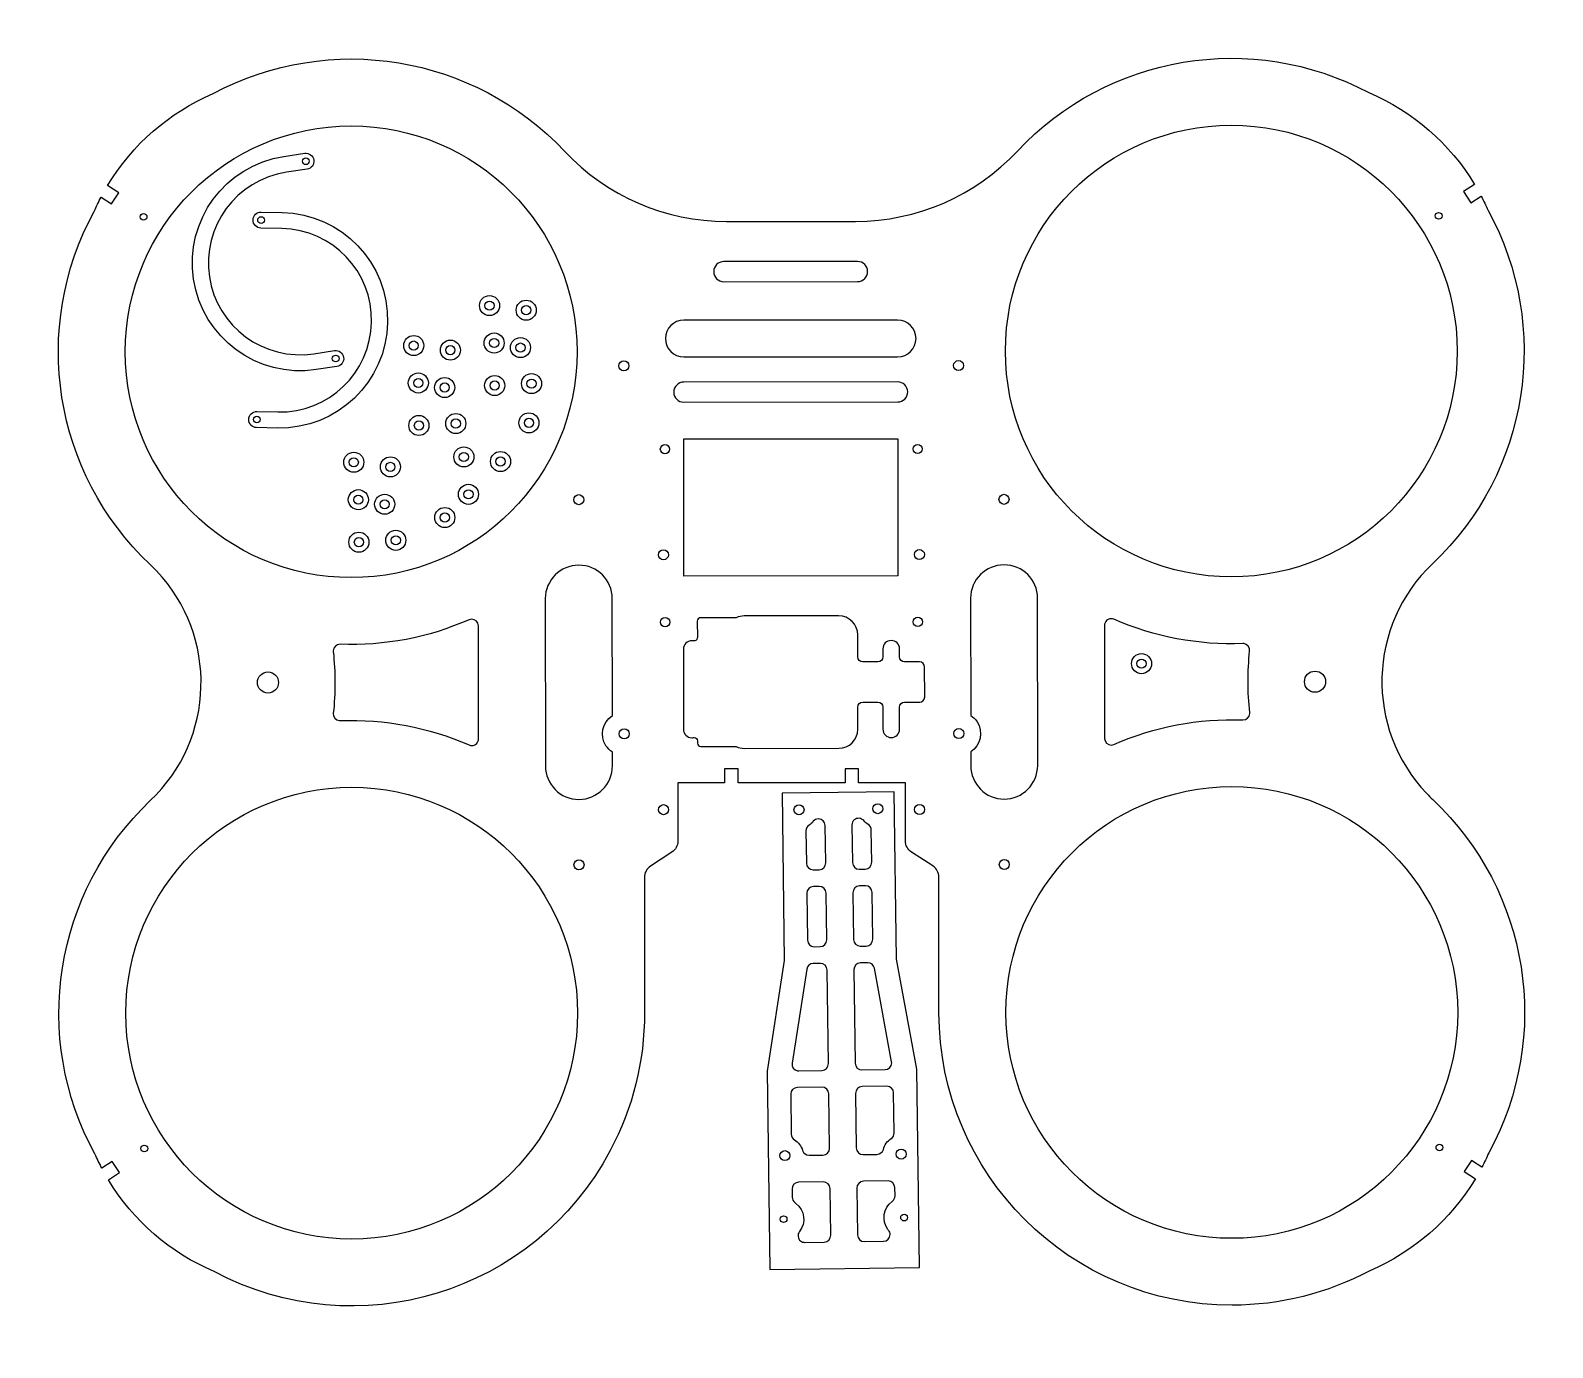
# Model space of a CAD drawing. Header units: millimetres. Extents: x -9 to 445, y -286 to 107.
import ezdxf

# ---------------------------------------------------------------- set-up
doc = ezdxf.new("R2010")
doc.units = ezdxf.units.MM
doc.header["$MEASUREMENT"] = 0
doc.layers.add('Layer 1', color=7, linetype='Continuous', lineweight=0)

msp = doc.modelspace()

# ---------------------------------------------------------------- linework, layer by layer
at = {"layer": 'Layer 1', "color": 18, "lineweight": 25, "true_color": 0x000000}
for points in [[(249.74, -55.82), (185.84, -55.87), (185.81, -14.87), (249.71, -14.82)], [(215.14, -120.76), (215.81, -170.76), (210.65, -203.83), (211.45, -263.13), (256.19, -262.53), (255.39, -203.23), (249.34, -170.31), (248.67, -120.31)]]:
    msp.add_lwpolyline(points, close=True, dxfattribs=at)
for centre, radius in [((86.39, 11.19), 67.5), ((349.39, 11.4), 67.5), ((72.85, 68.13), 1), ((24.35, 51.53), 1), ((59.46, 50.56), 1), ((411.36, 51.84), 1), ((127.73, 24.99), 3), ((127.73, 24.99), 1.37), ((138.68, 23.61), 3), ((138.68, 23.61), 1.37), ((105.08, 13.04), 3), ((105.08, 13.04), 1.37), ((116.03, 11.67), 3), ((129.1, 13.8), 3), ((129.1, 13.8), 1.37), ((136.97, 12.44), 3), ((136.97, 12.44), 1.37), ((81.75, 9.17), 1), ((116.03, 11.67), 1.37), ((106.45, 1.86), 3), ((140.29, 1.67), 3), ((167.89, 6.99), 1.5), ((267.89, 7.07), 1.5), ((106.45, 1.86), 1.37), ((114.32, 0.5), 3), ((114.32, 0.5), 1.37), ((129.27, 1.1), 3), ((129.27, 1.1), 1.37), ((140.29, 1.67), 1.38), ((58.18, -9.06), 1), ((106.62, -10.84), 3), ((117.64, -10.27), 3), ((117.64, -10.27), 1.38), ((139.5, -10.06), 3), ((139.5, -10.06), 1.37), ((106.62, -10.84), 1.37), ((120.06, -20.24), 3), ((180.14, -17.93), 1.37), ((255.68, -17.87), 1.37), ((87.16, -21.84), 3), ((87.16, -21.84), 1.37), ((98.11, -23.22), 3), ((98.11, -23.22), 1.37), ((120.06, -20.24), 1.37), ((131.01, -21.61), 3), ((131.01, -21.61), 1.37), ((88.53, -33.02), 3), ((88.53, -33.02), 1.37), ((96.4, -34.39), 3), ((121.43, -31.42), 3), ((121.43, -31.42), 1.37), ((154.38, -33.02), 1.5), ((281.47, -32.92), 1.5), ((96.4, -34.39), 1.37), ((114.36, -38.35), 3), ((114.36, -38.35), 1.37), ((88.69, -45.73), 3), ((88.69, -45.73), 1.37), ((99.72, -45.16), 3), ((99.72, -45.16), 1.38), ((179.69, -49.48), 1.5), ((256.18, -49.42), 1.5), ((255.72, -69.55), 1.38), ((180.19, -69.61), 1.38), ((322.56, -82.02), 3), ((322.56, -82.02), 1.37), ((61.52, -87.67), 3.15), ((374.41, -87.42), 3.15), ((167.98, -103.01), 1.5), ((267.98, -102.93), 1.5), ((86.54, -186.49), 67.5), ((349.54, -186.28), 67.5), ((179.75, -125.67), 1.5), ((220.21, -125.69), 1.5), ((243.74, -125.38), 1.5), ((256.24, -125.61), 1.5), ((154.46, -142.17), 1.5), ((281.56, -142.07), 1.5), ((24.57, -226.93), 1), ((250.73, -228.6), 1.5), ((411.58, -226.62), 1), ((215.99, -229.07), 1.5), ((215.62, -248.07), 1), ((251.61, -247.59), 1)]:
    msp.add_circle(centre, radius, dxfattribs=at)
for points, knots in [([(13.61, 60.9), (13.61, 60.9), (16.93, 58.74), (16.93, 58.74), (16.93, 58.74), (14.75, 55.39), (14.75, 55.39), (14.75, 55.39), (11.65, 57.41), (11.65, 57.41), (10.91, 56.01), (10.23, 54.58), (9.59, 53.13), (-9.46, 18.23), (-2.6, -25.12), (26.31, -52.42), (26.96, -53.04), (27.6, -53.67), (28.22, -54.32), (46.66, -73.79), (45.83, -104.53), (26.36, -122.97), (-2.5, -150.32), (-9.3, -193.68), (9.81, -228.54), (10.45, -229.99), (11.14, -231.42), (11.88, -232.82), (11.88, -232.82), (14.98, -230.8), (14.98, -230.8), (14.98, -230.8), (17.16, -234.15), (17.16, -234.15), (17.16, -234.15), (13.85, -236.31), (13.85, -236.31), (21.24, -248.55), (32.3, -258.15), (45.45, -263.74), (88.12, -286.43), (141.1, -270.25), (163.79, -227.58), (170.54, -214.91), (174.06, -200.77), (174.04, -186.42), (174.04, -186.42), (174.01, -145.91), (174.01, -145.91), (174.01, -144.56), (174.69, -143.3), (175.83, -142.56), (175.83, -142.56), (182.19, -138.41), (182.19, -138.41), (183.32, -137.67), (184.01, -136.41), (184, -135.05), (184, -135.05), (183.99, -117.66), (183.99, -117.66), (183.99, -117.66), (197.99, -117.65), (197.99, -117.65), (197.99, -117.65), (197.99, -113.45), (197.99, -113.45), (197.99, -113.45), (201.99, -113.45), (201.99, -113.45), (201.99, -113.45), (201.99, -117.65), (201.99, -117.65), (201.99, -117.65), (233.99, -117.62), (233.99, -117.62), (233.99, -117.62), (233.99, -113.42), (233.99, -113.42), (233.99, -113.42), (237.99, -113.42), (237.99, -113.42), (237.99, -113.42), (237.99, -117.62), (237.99, -117.62), (237.99, -117.62), (251.99, -117.61), (251.99, -117.61), (251.99, -117.61), (252, -135), (252, -135), (252.01, -136.35), (252.69, -137.61), (253.82, -138.35), (253.82, -138.35), (260.19, -142.49), (260.19, -142.49), (261.33, -143.23), (262.01, -144.49), (262.01, -145.84), (262.01, -145.84), (262.04, -186.35), (262.04, -186.35), (262.08, -234.68), (301.29, -273.82), (349.61, -273.78), (363.97, -273.77), (378.1, -270.23), (390.76, -263.47), (403.91, -257.85), (414.95, -248.24), (422.32, -235.99), (422.32, -235.99), (419, -233.83), (419, -233.83), (419, -233.83), (421.18, -230.48), (421.18, -230.48), (421.18, -230.48), (424.28, -232.5), (424.28, -232.5), (425.02, -231.1), (425.71, -229.67), (426.34, -228.22), (445.4, -193.32), (438.53, -149.97), (409.63, -122.67), (408.97, -122.05), (408.34, -121.42), (407.72, -120.77), (389.27, -101.3), (390.1, -70.56), (409.57, -52.12), (438.43, -24.77), (445.23, 18.59), (426.12, 53.45), (425.48, 54.9), (424.79, 56.33), (424.06, 57.73), (424.06, 57.73), (420.96, 55.71), (420.96, 55.71), (420.96, 55.71), (418.77, 59.06), (418.77, 59.06), (418.77, 59.06), (422.09, 61.22), (422.09, 61.22), (414.7, 73.46), (403.64, 83.06), (390.48, 88.65), (355.56, 107.23), (312.51, 100.06), (285.48, 71.17), (272.97, 57.78), (255.47, 50.18), (237.14, 50.17), (237.14, 50.17), (198.56, 50.14), (198.56, 50.14), (180.24, 50.13), (162.73, 57.7), (150.2, 71.06), (123.13, 99.91), (80.07, 107.01), (45.18, 88.38), (32.03, 82.76), (20.98, 73.15), (13.61, 60.9)], [0, 0, 0, 0, 1, 1, 1, 2, 2, 2, 3, 3, 3, 4, 4, 4, 5, 5, 5, 6, 6, 6, 7, 7, 7, 8, 8, 8, 9, 9, 9, 10, 10, 10, 11, 11, 11, 12, 12, 12, 13, 13, 13, 14, 14, 14, 15, 15, 15, 16, 16, 16, 17, 17, 17, 18, 18, 18, 19, 19, 19, 20, 20, 20, 21, 21, 21, 22, 22, 22, 23, 23, 23, 24, 24, 24, 25, 25, 25, 26, 26, 26, 27, 27, 27, 28, 28, 28, 29, 29, 29, 30, 30, 30, 31, 31, 31, 32, 32, 32, 33, 33, 33, 34, 34, 34, 35, 35, 35, 36, 36, 36, 37, 37, 37, 38, 38, 38, 39, 39, 39, 40, 40, 40, 41, 41, 41, 42, 42, 42, 43, 43, 43, 44, 44, 44, 45, 45, 45, 46, 46, 46, 47, 47, 47, 48, 48, 48, 49, 49, 49, 50, 50, 50, 51, 51, 51, 52, 52, 52, 53, 53, 53, 54, 54, 54, 55, 55, 55, 56, 56, 56, 56]), ([(75.21, 10.6), (75.21, 10.6), (75.21, 10.6), (75.21, 10.6), (60.24, 8.34), (46.27, 18.65), (44.01, 33.62), (41.74, 48.59), (52.05, 62.56), (67.02, 64.82), (67.02, 64.82), (73.2, 65.76), (73.2, 65.76), (74.52, 65.96), (75.42, 67.18), (75.22, 68.49), (75.02, 69.8), (73.8, 70.7), (72.49, 70.5), (72.49, 70.5), (66.3, 69.57), (66.3, 69.57), (48.71, 66.91), (36.6, 50.49), (39.26, 32.9), (41.92, 15.31), (58.34, 3.2), (75.93, 5.86), (75.93, 5.86), (75.93, 5.86), (75.93, 5.86), (75.93, 5.86), (82.11, 6.79), (82.11, 6.79), (83.42, 6.99), (84.33, 8.21), (84.13, 9.52), (83.93, 10.83), (82.71, 11.74), (81.4, 11.54), (81.4, 11.54), (75.21, 10.6), (75.21, 10.6)], [0, 0, 0, 0, 1, 1, 1, 2, 2, 2, 3, 3, 3, 4, 4, 4, 5, 5, 5, 6, 6, 6, 7, 7, 7, 8, 8, 8, 9, 9, 9, 10, 10, 10, 11, 11, 11, 12, 12, 12, 13, 13, 13, 14, 14, 14, 14]), ([(65.67, 48.02), (65.67, 48.02), (65.67, 48.02), (65.67, 48.02), (80.8, 47.7), (92.81, 35.16), (92.48, 20.02), (92.16, 4.88), (79.62, -7.12), (64.48, -6.8), (64.48, -6.8), (58.23, -6.66), (58.23, -6.66), (56.9, -6.63), (55.81, -7.68), (55.78, -9.01), (55.75, -10.34), (56.8, -11.43), (58.12, -11.46), (58.12, -11.46), (64.38, -11.6), (64.38, -11.6), (82.17, -11.98), (96.9, 2.13), (97.28, 19.92), (97.67, 37.71), (83.56, 52.44), (65.77, 52.82), (65.77, 52.82), (65.77, 52.82), (65.77, 52.82), (65.77, 52.82), (59.52, 52.96), (59.52, 52.96), (58.19, 52.99), (57.09, 51.94), (57.07, 50.61), (57.04, 49.29), (58.09, 48.19), (59.41, 48.16), (59.41, 48.16), (65.67, 48.02), (65.67, 48.02)], [0, 0, 0, 0, 1, 1, 1, 2, 2, 2, 3, 3, 3, 4, 4, 4, 5, 5, 5, 6, 6, 6, 7, 7, 7, 8, 8, 8, 9, 9, 9, 10, 10, 10, 11, 11, 11, 12, 12, 12, 13, 13, 13, 14, 14, 14, 14]), ([(237.72, 32.17), (237.72, 32.17), (197.72, 32.14), (197.72, 32.14), (197.72, 32.14), (197.72, 32.14), (197.72, 32.14), (196.06, 32.14), (194.72, 33.48), (194.72, 35.13), (194.72, 36.79), (196.06, 38.14), (197.71, 38.14), (197.71, 38.14), (237.71, 38.17), (237.71, 38.17), (237.71, 38.17), (237.71, 38.17), (237.71, 38.17), (239.37, 38.17), (240.72, 36.83), (240.72, 35.17), (240.72, 33.51), (239.38, 32.17), (237.72, 32.17)], [0, 0, 0, 0, 1, 1, 1, 2, 2, 2, 3, 3, 3, 4, 4, 4, 5, 5, 5, 6, 6, 6, 7, 7, 7, 8, 8, 8, 8]), ([(185.78, 20.63), (185.78, 20.63), (249.68, 20.68), (249.68, 20.68), (252.72, 20.68), (255.18, 18.22), (255.18, 15.18), (255.18, 12.14), (252.72, 9.68), (249.69, 9.68), (249.69, 9.68), (185.79, 9.63), (185.79, 9.63), (182.75, 9.62), (180.28, 12.09), (180.28, 15.12), (180.28, 18.16), (182.74, 20.62), (185.78, 20.63)], [0, 0, 0, 0, 1, 1, 1, 2, 2, 2, 3, 3, 3, 4, 4, 4, 5, 5, 5, 6, 6, 6, 6]), ([(249.7, -3.82), (249.7, -3.82), (185.8, -3.87), (185.8, -3.87), (184.14, -3.87), (182.8, -2.53), (182.79, -0.88), (182.79, 0.78), (184.14, 2.13), (185.79, 2.13), (185.79, 2.13), (249.69, 2.18), (249.69, 2.18), (251.35, 2.18), (252.69, 0.84), (252.69, -0.82), (252.7, -2.48), (251.35, -3.82), (249.7, -3.82)], [0, 0, 0, 0, 1, 1, 1, 2, 2, 2, 3, 3, 3, 4, 4, 4, 5, 5, 5, 6, 6, 6, 6]), ([(164.4, -62.59), (164.4, -62.59), (164.43, -97.56), (164.43, -97.56), (161.42, -99.52), (160.57, -103.55), (162.53, -106.56), (163.03, -107.32), (163.68, -107.96), (164.44, -108.46), (164.44, -108.46), (164.44, -112.59), (164.44, -112.59), (164.44, -118.11), (159.97, -122.59), (154.45, -122.59), (148.93, -122.6), (144.44, -118.13), (144.44, -112.6), (144.44, -112.6), (144.4, -62.6), (144.4, -62.6), (144.4, -57.08), (148.87, -52.6), (154.39, -52.59), (159.92, -52.59), (164.4, -57.06), (164.4, -62.59)], [0, 0, 0, 0, 1, 1, 1, 2, 2, 2, 3, 3, 3, 4, 4, 4, 5, 5, 5, 6, 6, 6, 7, 7, 7, 8, 8, 8, 9, 9, 9, 9]), ([(271.52, -97.48), (271.52, -97.48), (271.49, -62.5), (271.49, -62.5), (271.49, -56.98), (275.96, -52.5), (281.49, -52.5), (287.01, -52.49), (291.49, -56.96), (291.49, -62.49), (291.49, -62.49), (291.53, -112.49), (291.53, -112.49), (291.54, -118.01), (287.06, -122.49), (281.54, -122.5), (276.02, -122.5), (271.54, -118.03), (271.53, -112.5), (271.53, -112.5), (271.53, -108.37), (271.53, -108.37), (274.54, -106.41), (275.38, -102.39), (273.42, -99.38), (272.93, -98.62), (272.28, -97.97), (271.52, -97.48)], [0, 0, 0, 0, 1, 1, 1, 2, 2, 2, 3, 3, 3, 4, 4, 4, 5, 5, 5, 6, 6, 6, 7, 7, 7, 8, 8, 8, 9, 9, 9, 9]), ([(239.27, -93.53), (238.44, -93.53), (237.77, -94.2), (237.77, -95.03), (237.77, -95.03), (237.78, -101.63), (237.78, -101.63), (237.78, -104.78), (235.23, -107.33), (232.08, -107.33), (232.08, -107.33), (203.88, -107.36), (203.88, -107.36), (203.03, -107.36), (202.18, -107.16), (201.41, -106.8), (201.41, -106.8), (190.85, -106.8), (190.85, -106.8), (190.3, -106.8), (189.85, -106.36), (189.85, -105.8), (189.85, -105.8), (189.85, -105.1), (189.85, -105.1), (189.85, -104.55), (189.4, -104.1), (188.85, -104.1), (188.79, -104.1), (188.72, -104.11), (188.66, -104.12), (188.5, -104.15), (188.34, -104.17), (188.18, -104.17), (186.8, -104.17), (185.68, -103.05), (185.68, -101.67), (185.68, -101.67), (185.66, -77.67), (185.66, -77.67), (185.66, -77.51), (185.67, -77.35), (185.7, -77.19), (185.97, -75.84), (187.28, -74.95), (188.64, -75.21), (189.18, -75.32), (189.7, -74.97), (189.81, -74.42), (189.82, -74.36), (189.83, -74.3), (189.83, -74.23), (189.83, -74.23), (189.82, -69.3), (189.82, -69.3), (189.82, -68.75), (190.27, -68.3), (190.82, -68.3), (190.82, -68.3), (201.44, -68.3), (201.44, -68.3), (202.19, -67.94), (203.02, -67.76), (203.85, -67.76), (203.85, -67.76), (232.05, -67.73), (232.05, -67.73), (235.2, -67.73), (237.75, -70.28), (237.76, -73.43), (237.76, -73.43), (237.76, -80.03), (237.76, -80.03), (237.76, -80.86), (238.43, -81.53), (239.26, -81.53), (239.26, -81.53), (243.76, -81.52), (243.76, -81.52), (244.59, -81.52), (245.26, -80.85), (245.26, -80.02), (245.26, -80.02), (245.26, -77.62), (245.26, -77.62), (245.26, -76.24), (246.38, -75.12), (247.76, -75.12), (249.14, -75.12), (250.26, -76.24), (250.26, -77.62), (250.26, -77.62), (250.26, -80.02), (250.26, -80.02), (250.26, -80.85), (250.93, -81.52), (251.76, -81.52), (251.76, -81.52), (256.26, -81.51), (256.26, -81.51), (257.09, -81.51), (257.76, -82.19), (257.76, -83.01), (257.76, -83.01), (257.77, -92.01), (257.77, -92.01), (257.77, -92.84), (257.1, -93.51), (256.27, -93.51), (256.27, -93.51), (251.77, -93.52), (251.77, -93.52), (250.94, -93.52), (250.27, -94.19), (250.27, -95.02), (250.27, -95.02), (250.28, -101.62), (250.28, -101.62), (250.28, -103), (249.16, -104.12), (247.78, -104.12), (246.4, -104.12), (245.28, -103), (245.28, -101.62), (245.28, -101.62), (245.27, -95.02), (245.27, -95.02), (245.27, -94.19), (244.6, -93.52), (243.77, -93.52), (243.77, -93.52), (239.27, -93.53), (239.27, -93.53)], [0, 0, 0, 0, 1, 1, 1, 2, 2, 2, 3, 3, 3, 4, 4, 4, 5, 5, 5, 6, 6, 6, 7, 7, 7, 8, 8, 8, 9, 9, 9, 10, 10, 10, 11, 11, 11, 12, 12, 12, 13, 13, 13, 14, 14, 14, 15, 15, 15, 16, 16, 16, 17, 17, 17, 18, 18, 18, 19, 19, 19, 20, 20, 20, 21, 21, 21, 22, 22, 22, 23, 23, 23, 24, 24, 24, 25, 25, 25, 26, 26, 26, 27, 27, 27, 28, 28, 28, 29, 29, 29, 30, 30, 30, 31, 31, 31, 32, 32, 32, 33, 33, 33, 34, 34, 34, 35, 35, 35, 36, 36, 36, 37, 37, 37, 38, 38, 38, 39, 39, 39, 40, 40, 40, 41, 41, 41, 42, 42, 42, 43, 43, 43, 44, 44, 44, 44]), ([(81.05, -96.85), (81.69, -90.73), (81.68, -84.57), (81.04, -78.45), (81.03, -78.36), (81.03, -78.26), (81.03, -78.17), (81.07, -77.07), (82, -76.2), (83.1, -76.25), (96.33, -76.74), (109.49, -74.23), (121.6, -68.91), (121.86, -68.8), (122.13, -68.74), (122.41, -68.74), (123.51, -68.74), (124.41, -69.63), (124.41, -70.74), (124.41, -70.74), (124.43, -104.5), (124.43, -104.5), (124.43, -104.77), (124.38, -105.05), (124.27, -105.3), (123.82, -106.31), (122.64, -106.77), (121.63, -106.33), (109.51, -101.03), (96.34, -98.54), (83.12, -99.06), (83.03, -99.06), (82.93, -99.06), (82.84, -99.05), (81.74, -98.93), (80.94, -97.95), (81.05, -96.85)], [0, 0, 0, 0, 1, 1, 1, 2, 2, 2, 3, 3, 3, 4, 4, 4, 5, 5, 5, 6, 6, 6, 7, 7, 7, 8, 8, 8, 9, 9, 9, 10, 10, 10, 11, 11, 11, 12, 12, 12, 12]), ([(354.88, -78.24), (354.25, -84.36), (354.25, -90.52), (354.9, -96.64), (354.91, -96.73), (354.91, -96.83), (354.9, -96.92), (354.86, -98.02), (353.93, -98.89), (352.83, -98.84), (339.61, -98.35), (326.44, -100.86), (314.33, -106.18), (314.08, -106.29), (313.8, -106.35), (313.53, -106.35), (312.42, -106.35), (311.53, -105.46), (311.53, -104.35), (311.53, -104.35), (311.5, -70.59), (311.5, -70.59), (311.5, -70.32), (311.56, -70.04), (311.67, -69.79), (312.11, -68.78), (313.29, -68.32), (314.3, -68.76), (326.42, -74.06), (339.59, -76.55), (352.81, -76.03), (352.91, -76.03), (353, -76.03), (353.1, -76.04), (354.2, -76.16), (354.99, -77.14), (354.88, -78.24)], [0, 0, 0, 0, 1, 1, 1, 2, 2, 2, 3, 3, 3, 4, 4, 4, 5, 5, 5, 6, 6, 6, 7, 7, 7, 8, 8, 8, 9, 9, 9, 10, 10, 10, 11, 11, 11, 12, 12, 12, 12]), ([(228.04, -130.38), (228.04, -130.38), (228.19, -141.59), (228.19, -141.59), (228.2, -142.69), (227.32, -143.6), (226.22, -143.61), (226.22, -143.61), (224.45, -143.64), (224.45, -143.64), (223.35, -143.65), (222.44, -142.77), (222.42, -141.67), (222.42, -141.67), (222.29, -132.01), (222.29, -132.01), (222.28, -131.32), (222.63, -130.68), (223.2, -130.31), (223.69, -129.99), (224.12, -129.6), (224.48, -129.15), (224.86, -128.69), (225.42, -128.42), (226.01, -128.41), (227.12, -128.4), (228.02, -129.28), (228.04, -130.38)], [0, 0, 0, 0, 1, 1, 1, 2, 2, 2, 3, 3, 3, 4, 4, 4, 5, 5, 5, 6, 6, 6, 7, 7, 7, 8, 8, 8, 9, 9, 9, 9]), ([(236.19, -141.48), (236.19, -141.48), (236.04, -130.28), (236.04, -130.28), (236.03, -129.68), (236.29, -129.12), (236.74, -128.73), (237.58, -128.01), (238.84, -128.11), (239.56, -128.95), (239.93, -129.39), (240.38, -129.77), (240.87, -130.07), (241.45, -130.43), (241.82, -131.06), (241.82, -131.75), (241.82, -131.75), (241.95, -141.4), (241.95, -141.4), (241.97, -142.51), (241.09, -143.42), (239.98, -143.43), (239.98, -143.43), (238.22, -143.45), (238.22, -143.45), (237.11, -143.47), (236.2, -142.59), (236.19, -141.48)], [0, 0, 0, 0, 1, 1, 1, 2, 2, 2, 3, 3, 3, 4, 4, 4, 5, 5, 5, 6, 6, 6, 7, 7, 7, 8, 8, 8, 9, 9, 9, 9]), ([(226.53, -166.61), (226.53, -166.61), (224.76, -166.64), (224.76, -166.64), (223.65, -166.65), (222.75, -165.77), (222.73, -164.66), (222.73, -164.66), (222.54, -150.66), (222.54, -150.66), (222.53, -149.56), (223.41, -148.65), (224.52, -148.64), (224.52, -148.64), (226.28, -148.61), (226.28, -148.61), (227.39, -148.6), (228.3, -149.48), (228.31, -150.59), (228.31, -150.59), (228.5, -164.59), (228.5, -164.59), (228.51, -165.69), (227.63, -166.6), (226.53, -166.61)], [0, 0, 0, 0, 1, 1, 1, 2, 2, 2, 3, 3, 3, 4, 4, 4, 5, 5, 5, 6, 6, 6, 7, 7, 7, 8, 8, 8, 8]), ([(240.29, -166.43), (240.29, -166.43), (238.52, -166.45), (238.52, -166.45), (237.42, -166.47), (236.51, -165.58), (236.5, -164.48), (236.5, -164.48), (236.31, -150.48), (236.31, -150.48), (236.29, -149.38), (237.18, -148.47), (238.28, -148.45), (238.28, -148.45), (240.05, -148.43), (240.05, -148.43), (241.15, -148.41), (242.06, -149.3), (242.08, -150.4), (242.08, -150.4), (242.26, -164.4), (242.26, -164.4), (242.28, -165.51), (241.39, -166.41), (240.29, -166.43)], [0, 0, 0, 0, 1, 1, 1, 2, 2, 2, 3, 3, 3, 4, 4, 4, 5, 5, 5, 6, 6, 6, 7, 7, 7, 8, 8, 8, 8]), ([(227.02, -203.61), (227.02, -203.61), (220.12, -203.7), (220.12, -203.7), (220.01, -203.7), (219.9, -203.7), (219.79, -203.68), (218.69, -203.51), (217.95, -202.49), (218.12, -201.39), (218.12, -201.39), (222.5, -173.33), (222.5, -173.33), (222.65, -172.37), (223.47, -171.65), (224.45, -171.64), (224.45, -171.64), (226.59, -171.61), (226.59, -171.61), (227.7, -171.6), (228.6, -172.48), (228.62, -173.59), (228.62, -173.59), (228.99, -201.58), (228.99, -201.58), (229.01, -202.69), (228.13, -203.59), (227.02, -203.61)], [0, 0, 0, 0, 1, 1, 1, 2, 2, 2, 3, 3, 3, 4, 4, 4, 5, 5, 5, 6, 6, 6, 7, 7, 7, 8, 8, 8, 9, 9, 9, 9]), ([(245.92, -203.36), (245.92, -203.36), (239.02, -203.45), (239.02, -203.45), (237.92, -203.46), (237.01, -202.58), (236.99, -201.48), (236.99, -201.48), (236.62, -173.48), (236.62, -173.48), (236.6, -172.37), (237.49, -171.47), (238.59, -171.45), (238.59, -171.45), (240.74, -171.42), (240.74, -171.42), (241.71, -171.41), (242.56, -172.1), (242.73, -173.06), (242.73, -173.06), (247.86, -200.99), (247.86, -200.99), (247.88, -201.1), (247.89, -201.22), (247.9, -201.33), (247.91, -202.43), (247.03, -203.34), (245.92, -203.36)], [0, 0, 0, 0, 1, 1, 1, 2, 2, 2, 3, 3, 3, 4, 4, 4, 5, 5, 5, 6, 6, 6, 7, 7, 7, 8, 8, 8, 9, 9, 9, 9]), ([(221.27, -227.53), (220.89, -226.21), (220.03, -225.09), (218.86, -224.37), (218.28, -224.02), (217.92, -223.38), (217.91, -222.7), (217.91, -222.7), (217.75, -210.73), (217.75, -210.73), (217.73, -209.63), (218.61, -208.72), (219.72, -208.71), (219.72, -208.71), (227.09, -208.61), (227.09, -208.61), (228.19, -208.59), (229.1, -209.48), (229.12, -210.58), (229.12, -210.58), (229.33, -226.89), (229.33, -226.89), (229.35, -227.99), (228.47, -228.9), (227.36, -228.91), (227.36, -228.91), (223.22, -228.97), (223.22, -228.97), (222.32, -228.98), (221.52, -228.39), (221.27, -227.53)], [0, 0, 0, 0, 1, 1, 1, 2, 2, 2, 3, 3, 3, 4, 4, 4, 5, 5, 5, 6, 6, 6, 7, 7, 7, 8, 8, 8, 9, 9, 9, 10, 10, 10, 10]), ([(247.73, -223.99), (246.59, -224.73), (245.76, -225.88), (245.41, -227.2), (245.18, -228.07), (244.4, -228.68), (243.5, -228.7), (243.5, -228.7), (239.36, -228.75), (239.36, -228.75), (238.26, -228.77), (237.35, -227.88), (237.33, -226.78), (237.33, -226.78), (237.11, -210.47), (237.11, -210.47), (237.1, -209.37), (237.98, -208.46), (239.09, -208.45), (239.09, -208.45), (246.46, -208.35), (246.46, -208.35), (247.56, -208.33), (248.47, -209.22), (248.48, -210.32), (248.48, -210.32), (248.65, -222.28), (248.65, -222.28), (248.65, -222.97), (248.31, -223.61), (247.73, -223.99)], [0, 0, 0, 0, 1, 1, 1, 2, 2, 2, 3, 3, 3, 4, 4, 4, 5, 5, 5, 6, 6, 6, 7, 7, 7, 8, 8, 8, 9, 9, 9, 10, 10, 10, 10]), ([(227.71, -254.91), (227.71, -254.91), (221.96, -254.99), (221.96, -254.99), (221.5, -254.99), (221.06, -254.85), (220.7, -254.57), (219.83, -253.89), (219.67, -252.63), (220.35, -251.76), (222.39, -249.14), (221.92, -245.37), (219.3, -243.34), (219.21, -243.27), (219.12, -243.2), (219.02, -243.13), (218.49, -242.76), (218.17, -242.16), (218.16, -241.51), (218.16, -241.51), (218.13, -239.04), (218.13, -239.04), (218.11, -237.93), (218.99, -237.03), (220.1, -237.01), (220.1, -237.01), (227.47, -236.91), (227.47, -236.91), (228.57, -236.9), (229.48, -237.78), (229.5, -238.89), (229.5, -238.89), (229.68, -252.88), (229.68, -252.88), (229.7, -253.99), (228.82, -254.9), (227.71, -254.91)], [0, 0, 0, 0, 1, 1, 1, 2, 2, 2, 3, 3, 3, 4, 4, 4, 5, 5, 5, 6, 6, 6, 7, 7, 7, 8, 8, 8, 9, 9, 9, 10, 10, 10, 11, 11, 11, 12, 12, 12, 12]), ([(245.46, -254.67), (245.46, -254.67), (239.71, -254.75), (239.71, -254.75), (238.61, -254.76), (237.7, -253.88), (237.68, -252.78), (237.68, -252.78), (237.49, -238.78), (237.49, -238.78), (237.48, -237.67), (238.36, -236.77), (239.47, -236.75), (239.47, -236.75), (246.84, -236.65), (246.84, -236.65), (247.94, -236.64), (248.85, -237.52), (248.86, -238.63), (248.86, -238.63), (248.9, -241.1), (248.9, -241.1), (248.91, -241.75), (248.6, -242.36), (248.08, -242.74), (245.4, -244.7), (244.81, -248.45), (246.77, -251.13), (246.84, -251.22), (246.91, -251.31), (246.98, -251.4), (247.27, -251.75), (247.43, -252.19), (247.44, -252.65), (247.45, -253.75), (246.57, -254.66), (245.46, -254.67)], [0, 0, 0, 0, 1, 1, 1, 2, 2, 2, 3, 3, 3, 4, 4, 4, 5, 5, 5, 6, 6, 6, 7, 7, 7, 8, 8, 8, 9, 9, 9, 10, 10, 10, 11, 11, 11, 12, 12, 12, 12])]:
    msp.add_open_spline(points, degree=3, knots=knots, dxfattribs=at)

doc.saveas('drawing.dxf')
